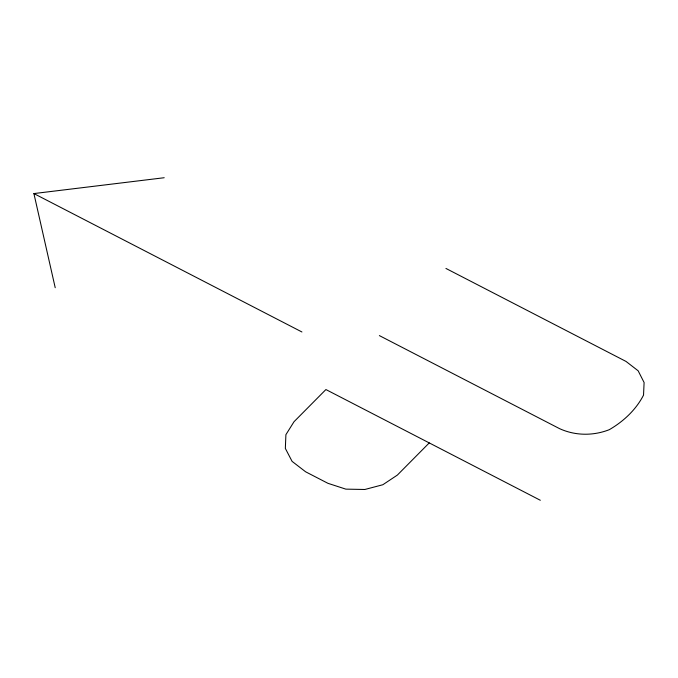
<?xml version="1.0" encoding="UTF-8"?>
<svg xmlns="http://www.w3.org/2000/svg" width="678" height="678" viewBox="0 0 678 678"><rect width="100%" height="100%" fill="white"/><g stroke="black" fill="none" stroke-linecap="round" stroke-linejoin="round"><path stroke-width="1.02" d="M429.242 442.912L397.359 475.083L382.841 484.736L364.857 489.482L345.839 489.135L327.966 483.329L305.625 471.795L292.091 461.379L285.345 448.421L285.904 434.674L294.015 421.724L325.906 389.545L540.324 500.271M55.215 287.709L33.9 193.569L164.203 177.729M445.929 268.437L626.048 361.45L638.159 370.807L644.1 382.519L643.532 395.13C635.956 409.834 623.497 421.428 609.293 429.683C593.216 435.979 575.249 435.835 559.494 428.615L379.366 335.593M33.9 193.569L301.922 331.974"/></g></svg>
